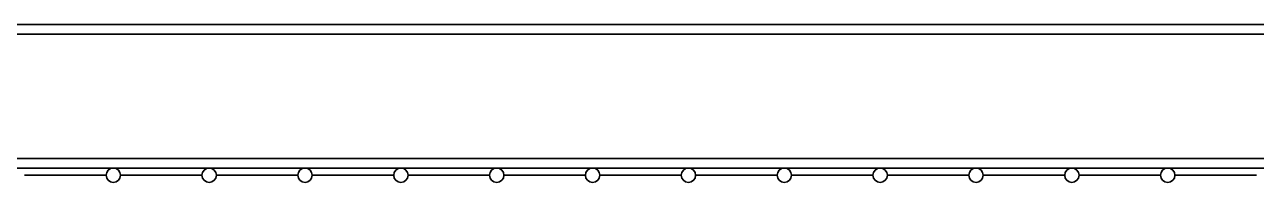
# Model space of a CAD drawing. Header units: millimetres. Extents: x 0 to 420, y 0 to 297.
# Drawn here: x 269.795 to 272.365, y 150.83 to 151.16 of the extents above; entities that cross this region are included whole.
import ezdxf

# ---------------------------------------------------------------- set-up
doc = ezdxf.new("R2010")
doc.units = ezdxf.units.MM

msp = doc.modelspace()

# ---------------------------------------------------------------- linework, layer by layer
at = {"color": 7, "linetype": 'Continuous', "lineweight": 35}
for p, q in [((274.1798, 151.1598), (268.5798, 151.1598)), ((274.1798, 151.1398), (268.5798, 151.1398)), ((274.1798, 150.8798), (268.5798, 150.8798)), ((274.1798, 150.8598), (268.5798, 150.8598)), ((269.7948, 150.8448), (269.9648, 150.8448)), ((269.9948, 150.8448), (270.1648, 150.8448)), ((270.1948, 150.8448), (270.3648, 150.8448)), ((270.3948, 150.8448), (270.5648, 150.8448)), ((270.5948, 150.8448), (270.7648, 150.8448)), ((270.7948, 150.8448), (270.9648, 150.8448)), ((270.9948, 150.8448), (271.1648, 150.8448)), ((271.1948, 150.8448), (271.3648, 150.8448)), ((271.3948, 150.8448), (271.5648, 150.8448)), ((271.5948, 150.8448), (271.7648, 150.8448)), ((271.7948, 150.8448), (271.9648, 150.8448)), ((271.9948, 150.8448), (272.1648, 150.8448)), ((272.1948, 150.8448), (272.3648, 150.8448))]:
    msp.add_line(p, q, dxfattribs=at)
for centre in [(269.9798, 150.8448), (270.1798, 150.8448), (270.3798, 150.8448), (270.5798, 150.8448), (270.7798, 150.8448), (270.9798, 150.8448), (271.1798, 150.8448), (271.3798, 150.8448), (271.5798, 150.8448), (271.7798, 150.8448), (271.9798, 150.8448), (272.1798, 150.8448)]:
    msp.add_circle(centre, 0.015, dxfattribs=at)

doc.saveas('drawing.dxf')
